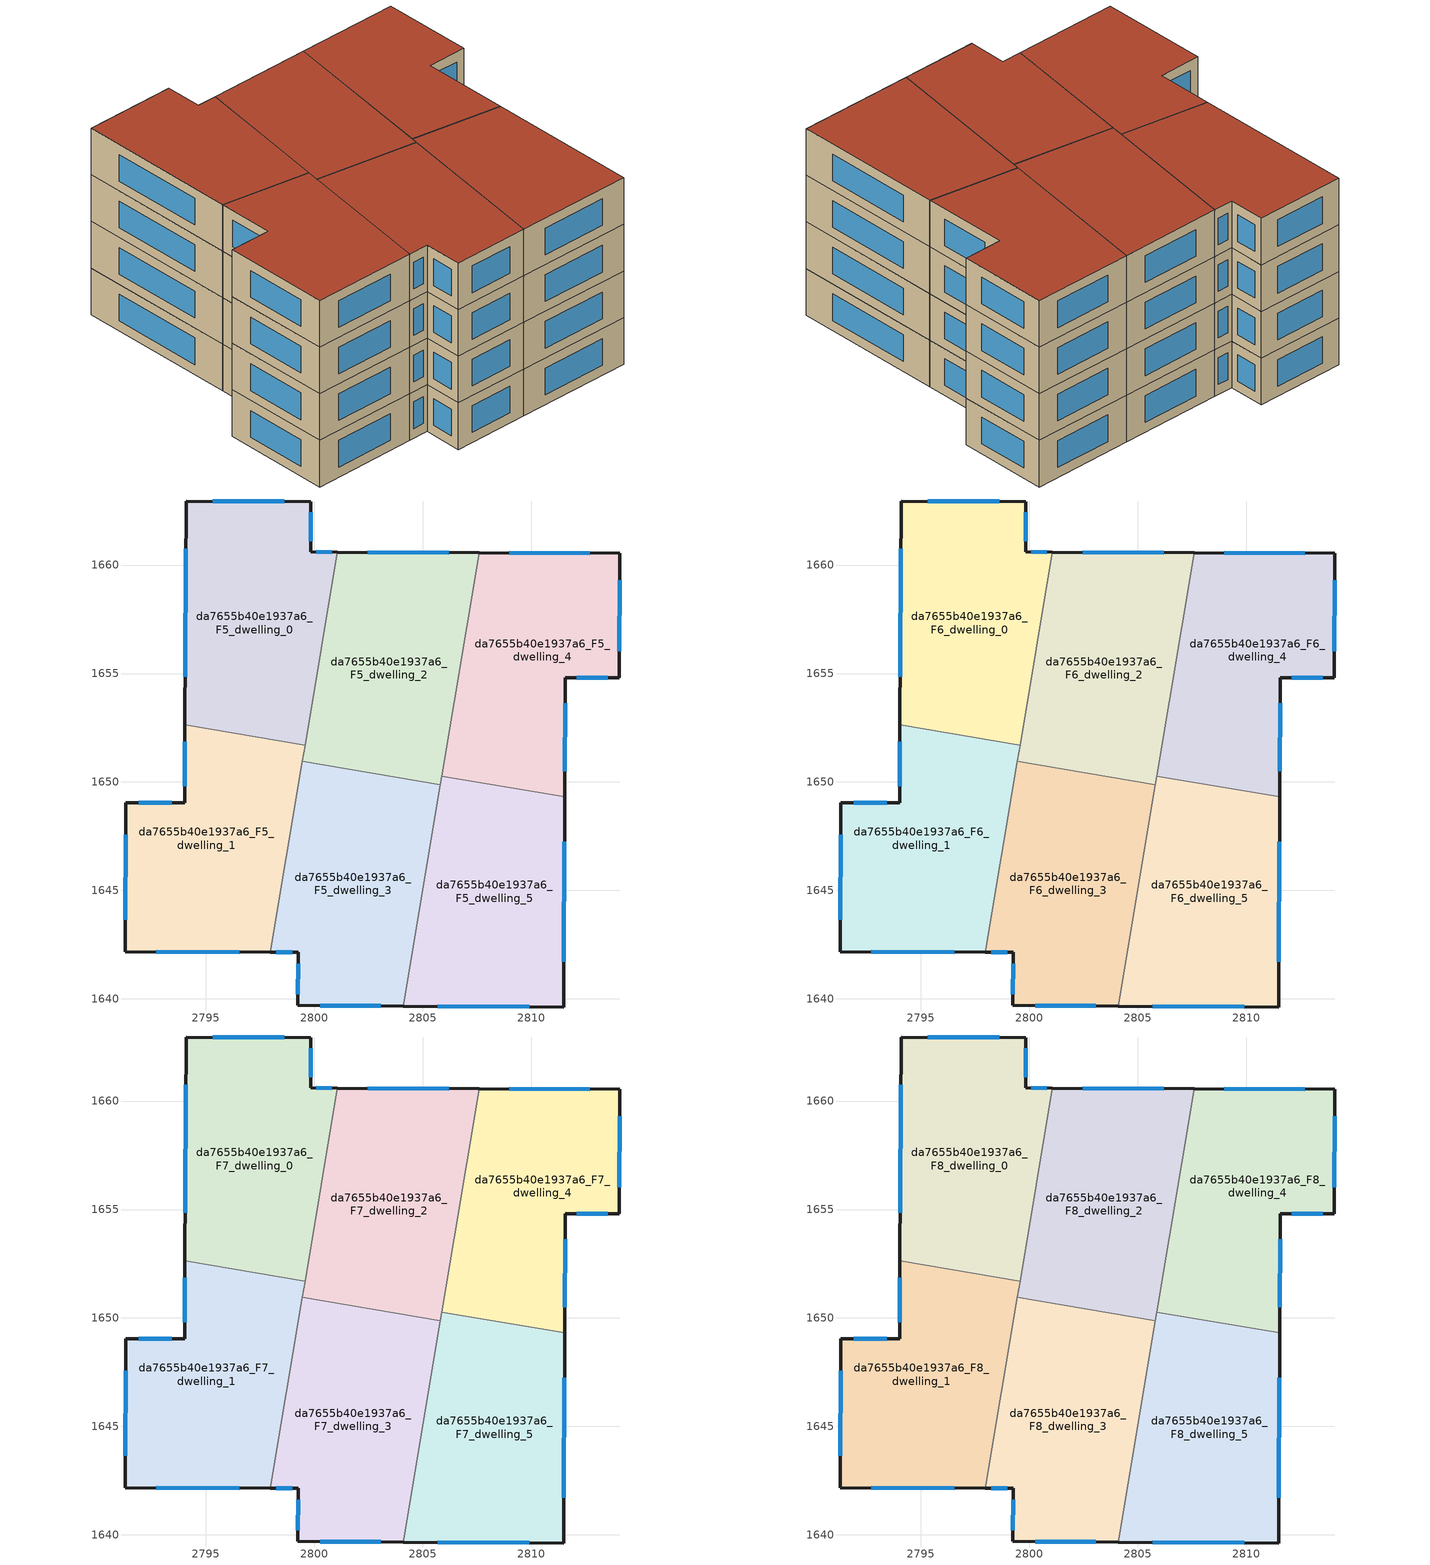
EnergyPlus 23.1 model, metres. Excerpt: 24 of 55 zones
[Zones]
da7655b40e1937a6_F5_dwelling_0
 floor to da7655b40e1937a6_F4_dwelling_0 (EU_floor_Construction): 2799.85,1662.93 2799.84,1660.61 2801.07,1660.6 2799.58,1651.7 2794.04,1652.63 2794.1,1662.96 z15
 wall outside (EU_wall_Construction): 2801.07,1660.6 2799.84,1660.61 2799.85,1662.93 2794.1,1662.96 2794.04,1652.63 z15:18
 wall to da7655b40e1937a6_F5_dwelling_1 (EU_wall_Construction): 2794.04,1652.63 2799.58,1651.7 z15:18
 wall to da7655b40e1937a6_F5_dwelling_2 (EU_wall_Construction): 2799.58,1651.7 2801.07,1660.6 z15:18
 window (EU_Window_Construction): 2799.84,1661.1 2799.84,1662.43 / 2800.81,1660.6 2800.1,1660.6 / 2794.09,1660.74 2794.06,1654.84 / 2798.62,1662.93 2795.33,1662.95 z15.64:17.36
da7655b40e1937a6_F5_dwelling_1
 floor to da7655b40e1937a6_F4_dwelling_1 (EU_floor_Construction): 2799.58,1651.7 2797.98,1642.14 2791.29,1642.18 2791.32,1649.05 2794.02,1649.04 2794.04,1652.63 z15
 wall outside (EU_wall_Construction): 2794.04,1652.63 2794.02,1649.04 2791.32,1649.05 2791.29,1642.18 2797.98,1642.14 z15:18
 wall to da7655b40e1937a6_F5_dwelling_3 (EU_wall_Construction): 2797.98,1642.14 2799.45,1650.95 z15:18
 wall to da7655b40e1937a6_F5_dwelling_2 (EU_wall_Construction): 2799.45,1650.95 2799.58,1651.7 z15:18
 window (EU_Window_Construction): 2792.72,1642.17 2796.54,1642.15 / 2791.32,1647.58 2791.3,1643.65 / 2793.44,1649.04 2791.9,1649.05 / 2794.04,1651.86 2794.03,1649.81 z15.64:17.36
da7655b40e1937a6_F5_dwelling_2
 floor to da7655b40e1937a6_F4_dwelling_2 (EU_floor_Construction): 2807.62,1660.57 2805.82,1649.88 2799.45,1650.95 2801.07,1660.6 z15
 wall outside (EU_wall_Construction): 2807.62,1660.57 2801.07,1660.6 z15:18
 wall to da7655b40e1937a6_F5_dwelling_3 (EU_wall_Construction): 2799.45,1650.95 2805.82,1649.88 z15:18
 wall to da7655b40e1937a6_F5_dwelling_4 (EU_wall_Construction): 2805.89,1650.26 2807.62,1660.57 z15:18
 wall to da7655b40e1937a6_F5_dwelling_5 (EU_wall_Construction): 2805.82,1649.88 2805.89,1650.26 z15:18
 window (EU_Window_Construction): 2806.22,1660.57 2802.47,1660.59 z15.64:17.36
da7655b40e1937a6_F5_dwelling_3
 floor to da7655b40e1937a6_F4_dwelling_3 (EU_floor_Construction): 2805.82,1649.88 2804.11,1639.67 2799.24,1639.7 2799.26,1642.14 2797.98,1642.14 2799.45,1650.95 z15
 wall outside (EU_wall_Construction): 2797.98,1642.14 2799.26,1642.14 2799.24,1639.7 2804.11,1639.67 z15:18
 wall to da7655b40e1937a6_F5_dwelling_5 (EU_wall_Construction): 2804.11,1639.67 2805.82,1649.88 z15:18
 window (EU_Window_Construction): 2800.28,1639.69 2803.07,1639.68 / 2799.26,1641.62 2799.24,1640.22 / 2798.25,1642.14 2798.98,1642.14 z15.64:17.36
da7655b40e1937a6_F5_dwelling_4
 floor to da7655b40e1937a6_F4_dwelling_4 (EU_floor_Construction): 2814.09,1660.54 2814.06,1654.8 2811.57,1654.81 2811.55,1649.32 2805.89,1650.26 2807.62,1660.57 z15
 wall outside (EU_wall_Construction): 2811.55,1649.32 2811.57,1654.81 2814.06,1654.8 2814.09,1660.54 2807.62,1660.57 z15:18
 wall to da7655b40e1937a6_F5_dwelling_5 (EU_wall_Construction): 2805.89,1650.26 2811.55,1649.32 z15:18
 window (EU_Window_Construction): 2814.07,1656.03 2814.08,1659.31 / 2812.11,1654.81 2813.53,1654.8 / 2811.55,1650.49 2811.57,1653.63 / 2812.7,1660.54 2809,1660.56 z15.64:17.36
da7655b40e1937a6_F5_dwelling_5
 floor to da7655b40e1937a6_F4_dwelling_5 (EU_floor_Construction): 2811.55,1649.32 2811.5,1639.63 2804.11,1639.67 2805.89,1650.26 z15
 wall outside (EU_wall_Construction): 2804.11,1639.67 2811.5,1639.63 2811.55,1649.32 z15:18
 window (EU_Window_Construction): 2811.51,1641.7 2811.54,1647.24 / 2805.69,1639.66 2809.92,1639.64 z15.64:17.36
da7655b40e1937a6_F6_dwelling_0
 floor to da7655b40e1937a6_F5_dwelling_0 (EU_floor_Construction): 2799.85,1662.93 2799.84,1660.61 2801.07,1660.6 2799.58,1651.7 2794.04,1652.63 2794.1,1662.96 z18
 wall outside (EU_wall_Construction): 2801.07,1660.6 2799.84,1660.61 2799.85,1662.93 2794.1,1662.96 2794.04,1652.63 z18:21
 wall to da7655b40e1937a6_F6_dwelling_1 (EU_wall_Construction): 2794.04,1652.63 2799.58,1651.7 z18:21
 wall to da7655b40e1937a6_F6_dwelling_2 (EU_wall_Construction): 2799.58,1651.7 2801.07,1660.6 z18:21
 window (EU_Window_Construction): 2799.84,1661.1 2799.84,1662.43 / 2800.81,1660.6 2800.1,1660.6 / 2794.09,1660.74 2794.06,1654.84 / 2798.62,1662.93 2795.33,1662.95 z18.64:20.36
da7655b40e1937a6_F6_dwelling_1
 floor to da7655b40e1937a6_F5_dwelling_1 (EU_floor_Construction): 2799.58,1651.7 2797.98,1642.14 2791.29,1642.18 2791.32,1649.05 2794.02,1649.04 2794.04,1652.63 z18
 wall outside (EU_wall_Construction): 2794.04,1652.63 2794.02,1649.04 2791.32,1649.05 2791.29,1642.18 2797.98,1642.14 z18:21
 wall to da7655b40e1937a6_F6_dwelling_3 (EU_wall_Construction): 2797.98,1642.14 2799.45,1650.95 z18:21
 wall to da7655b40e1937a6_F6_dwelling_2 (EU_wall_Construction): 2799.45,1650.95 2799.58,1651.7 z18:21
 window (EU_Window_Construction): 2792.72,1642.17 2796.54,1642.15 / 2791.32,1647.58 2791.3,1643.65 / 2793.44,1649.04 2791.9,1649.05 / 2794.04,1651.86 2794.03,1649.81 z18.64:20.36
da7655b40e1937a6_F6_dwelling_2
 floor to da7655b40e1937a6_F5_dwelling_2 (EU_floor_Construction): 2807.62,1660.57 2805.82,1649.88 2799.45,1650.95 2801.07,1660.6 z18
 wall outside (EU_wall_Construction): 2807.62,1660.57 2801.07,1660.6 z18:21
 wall to da7655b40e1937a6_F6_dwelling_3 (EU_wall_Construction): 2799.45,1650.95 2805.82,1649.88 z18:21
 wall to da7655b40e1937a6_F6_dwelling_4 (EU_wall_Construction): 2805.89,1650.26 2807.62,1660.57 z18:21
 wall to da7655b40e1937a6_F6_dwelling_5 (EU_wall_Construction): 2805.82,1649.88 2805.89,1650.26 z18:21
 window (EU_Window_Construction): 2806.22,1660.57 2802.47,1660.59 z18.64:20.36
da7655b40e1937a6_F6_dwelling_3
 floor to da7655b40e1937a6_F5_dwelling_3 (EU_floor_Construction): 2805.82,1649.88 2804.11,1639.67 2799.24,1639.7 2799.26,1642.14 2797.98,1642.14 2799.45,1650.95 z18
 wall outside (EU_wall_Construction): 2797.98,1642.14 2799.26,1642.14 2799.24,1639.7 2804.11,1639.67 z18:21
 wall to da7655b40e1937a6_F6_dwelling_5 (EU_wall_Construction): 2804.11,1639.67 2805.82,1649.88 z18:21
 window (EU_Window_Construction): 2800.28,1639.69 2803.07,1639.68 / 2799.26,1641.62 2799.24,1640.22 / 2798.25,1642.14 2798.98,1642.14 z18.64:20.36
da7655b40e1937a6_F6_dwelling_4
 floor to da7655b40e1937a6_F5_dwelling_4 (EU_floor_Construction): 2814.09,1660.54 2814.06,1654.8 2811.57,1654.81 2811.55,1649.32 2805.89,1650.26 2807.62,1660.57 z18
 wall outside (EU_wall_Construction): 2811.55,1649.32 2811.57,1654.81 2814.06,1654.8 2814.09,1660.54 2807.62,1660.57 z18:21
 wall to da7655b40e1937a6_F6_dwelling_5 (EU_wall_Construction): 2805.89,1650.26 2811.55,1649.32 z18:21
 window (EU_Window_Construction): 2814.07,1656.03 2814.08,1659.31 / 2812.11,1654.81 2813.53,1654.8 / 2811.55,1650.49 2811.57,1653.63 / 2812.7,1660.54 2809,1660.56 z18.64:20.36
da7655b40e1937a6_F6_dwelling_5
 floor to da7655b40e1937a6_F5_dwelling_5 (EU_floor_Construction): 2811.55,1649.32 2811.5,1639.63 2804.11,1639.67 2805.89,1650.26 z18
 wall outside (EU_wall_Construction): 2804.11,1639.67 2811.5,1639.63 2811.55,1649.32 z18:21
 window (EU_Window_Construction): 2811.51,1641.7 2811.54,1647.24 / 2805.69,1639.66 2809.92,1639.64 z18.64:20.36
da7655b40e1937a6_F7_dwelling_0
 floor to da7655b40e1937a6_F6_dwelling_0 (EU_floor_Construction): 2799.85,1662.93 2799.84,1660.61 2801.07,1660.6 2799.58,1651.7 2794.04,1652.63 2794.1,1662.96 z21
 wall outside (EU_wall_Construction): 2801.07,1660.6 2799.84,1660.61 2799.85,1662.93 2794.1,1662.96 2794.04,1652.63 z21:24
 wall to da7655b40e1937a6_F7_dwelling_1 (EU_wall_Construction): 2794.04,1652.63 2799.58,1651.7 z21:24
 wall to da7655b40e1937a6_F7_dwelling_2 (EU_wall_Construction): 2799.58,1651.7 2801.07,1660.6 z21:24
 window (EU_Window_Construction): 2799.84,1661.1 2799.84,1662.43 / 2800.81,1660.6 2800.1,1660.6 / 2794.09,1660.74 2794.06,1654.84 / 2798.62,1662.93 2795.33,1662.95 z21.64:23.36
da7655b40e1937a6_F7_dwelling_1
 floor to da7655b40e1937a6_F6_dwelling_1 (EU_floor_Construction): 2799.58,1651.7 2797.98,1642.14 2791.29,1642.18 2791.32,1649.05 2794.02,1649.04 2794.04,1652.63 z21
 wall outside (EU_wall_Construction): 2794.04,1652.63 2794.02,1649.04 2791.32,1649.05 2791.29,1642.18 2797.98,1642.14 z21:24
 wall to da7655b40e1937a6_F7_dwelling_3 (EU_wall_Construction): 2797.98,1642.14 2799.45,1650.95 z21:24
 wall to da7655b40e1937a6_F7_dwelling_2 (EU_wall_Construction): 2799.45,1650.95 2799.58,1651.7 z21:24
 window (EU_Window_Construction): 2792.72,1642.17 2796.54,1642.15 / 2791.32,1647.58 2791.3,1643.65 / 2793.44,1649.04 2791.9,1649.05 / 2794.04,1651.86 2794.03,1649.81 z21.64:23.36
da7655b40e1937a6_F7_dwelling_2
 floor to da7655b40e1937a6_F6_dwelling_2 (EU_floor_Construction): 2807.62,1660.57 2805.82,1649.88 2799.45,1650.95 2801.07,1660.6 z21
 wall outside (EU_wall_Construction): 2807.62,1660.57 2801.07,1660.6 z21:24
 wall to da7655b40e1937a6_F7_dwelling_3 (EU_wall_Construction): 2799.45,1650.95 2805.82,1649.88 z21:24
 wall to da7655b40e1937a6_F7_dwelling_4 (EU_wall_Construction): 2805.89,1650.26 2807.62,1660.57 z21:24
 wall to da7655b40e1937a6_F7_dwelling_5 (EU_wall_Construction): 2805.82,1649.88 2805.89,1650.26 z21:24
 window (EU_Window_Construction): 2806.22,1660.57 2802.47,1660.59 z21.64:23.36
da7655b40e1937a6_F7_dwelling_3
 floor to da7655b40e1937a6_F6_dwelling_3 (EU_floor_Construction): 2805.82,1649.88 2804.11,1639.67 2799.24,1639.7 2799.26,1642.14 2797.98,1642.14 2799.45,1650.95 z21
 wall outside (EU_wall_Construction): 2797.98,1642.14 2799.26,1642.14 2799.24,1639.7 2804.11,1639.67 z21:24
 wall to da7655b40e1937a6_F7_dwelling_5 (EU_wall_Construction): 2804.11,1639.67 2805.82,1649.88 z21:24
 window (EU_Window_Construction): 2800.28,1639.69 2803.07,1639.68 / 2799.26,1641.62 2799.24,1640.22 / 2798.25,1642.14 2798.98,1642.14 z21.64:23.36
da7655b40e1937a6_F7_dwelling_4
 floor to da7655b40e1937a6_F6_dwelling_4 (EU_floor_Construction): 2814.09,1660.54 2814.06,1654.8 2811.57,1654.81 2811.55,1649.32 2805.89,1650.26 2807.62,1660.57 z21
 wall outside (EU_wall_Construction): 2811.55,1649.32 2811.57,1654.81 2814.06,1654.8 2814.09,1660.54 2807.62,1660.57 z21:24
 wall to da7655b40e1937a6_F7_dwelling_5 (EU_wall_Construction): 2805.89,1650.26 2811.55,1649.32 z21:24
 window (EU_Window_Construction): 2814.07,1656.03 2814.08,1659.31 / 2812.11,1654.81 2813.53,1654.8 / 2811.55,1650.49 2811.57,1653.63 / 2812.7,1660.54 2809,1660.56 z21.64:23.36
da7655b40e1937a6_F7_dwelling_5
 floor to da7655b40e1937a6_F6_dwelling_5 (EU_floor_Construction): 2811.55,1649.32 2811.5,1639.63 2804.11,1639.67 2805.89,1650.26 z21
 wall outside (EU_wall_Construction): 2804.11,1639.67 2811.5,1639.63 2811.55,1649.32 z21:24
 window (EU_Window_Construction): 2811.51,1641.7 2811.54,1647.24 / 2805.69,1639.66 2809.92,1639.64 z21.64:23.36
da7655b40e1937a6_F8_dwelling_0
 floor to da7655b40e1937a6_F7_dwelling_0 (EU_floor_Construction): 2799.85,1662.93 2799.84,1660.61 2801.07,1660.6 2799.58,1651.7 2794.04,1652.63 2794.1,1662.96 z24
 wall outside (EU_wall_Construction): 2801.07,1660.6 2799.84,1660.61 2799.85,1662.93 2794.1,1662.96 2794.04,1652.63 z24:27
 wall to da7655b40e1937a6_F8_dwelling_1 (EU_wall_Construction): 2794.04,1652.63 2799.58,1651.7 z24:27
 wall to da7655b40e1937a6_F8_dwelling_2 (EU_wall_Construction): 2799.58,1651.7 2801.07,1660.6 z24:27
 window (EU_Window_Construction): 2799.84,1661.1 2799.84,1662.43 / 2800.81,1660.6 2800.1,1660.6 / 2794.09,1660.74 2794.06,1654.84 / 2798.62,1662.93 2795.33,1662.95 z24.64:26.36
 roof outside (EU_roof_Construction): 2799.58,1651.7 2801.07,1660.6 2799.84,1660.61 2799.85,1662.93 2794.1,1662.96 2794.04,1652.63 z27
da7655b40e1937a6_F8_dwelling_1
 floor to da7655b40e1937a6_F7_dwelling_1 (EU_floor_Construction): 2799.58,1651.7 2797.98,1642.14 2791.29,1642.18 2791.32,1649.05 2794.02,1649.04 2794.04,1652.63 z24
 wall outside (EU_wall_Construction): 2794.04,1652.63 2794.02,1649.04 2791.32,1649.05 2791.29,1642.18 2797.98,1642.14 z24:27
 wall to da7655b40e1937a6_F8_dwelling_3 (EU_wall_Construction): 2797.98,1642.14 2799.45,1650.95 z24:27
 wall to da7655b40e1937a6_F8_dwelling_2 (EU_wall_Construction): 2799.45,1650.95 2799.58,1651.7 z24:27
 window (EU_Window_Construction): 2792.72,1642.17 2796.54,1642.15 / 2791.32,1647.58 2791.3,1643.65 / 2793.44,1649.04 2791.9,1649.05 / 2794.04,1651.86 2794.03,1649.81 z24.64:26.36
 roof outside (EU_roof_Construction): 2797.98,1642.14 2799.58,1651.7 2794.04,1652.63 2794.02,1649.04 2791.32,1649.05 2791.29,1642.18 z27
da7655b40e1937a6_F8_dwelling_2
 floor to da7655b40e1937a6_F7_dwelling_2 (EU_floor_Construction): 2807.62,1660.57 2805.82,1649.88 2799.45,1650.95 2801.07,1660.6 z24
 wall outside (EU_wall_Construction): 2807.62,1660.57 2801.07,1660.6 z24:27
 wall to da7655b40e1937a6_F8_dwelling_3 (EU_wall_Construction): 2799.45,1650.95 2805.82,1649.88 z24:27
 wall to da7655b40e1937a6_F8_dwelling_4 (EU_wall_Construction): 2805.89,1650.26 2807.62,1660.57 z24:27
 wall to da7655b40e1937a6_F8_dwelling_5 (EU_wall_Construction): 2805.82,1649.88 2805.89,1650.26 z24:27
 window (EU_Window_Construction): 2806.22,1660.57 2802.47,1660.59 z24.64:26.36
 roof outside (EU_roof_Construction): 2805.82,1649.88 2807.62,1660.57 2801.07,1660.6 2799.45,1650.95 z27
da7655b40e1937a6_F8_dwelling_3
 floor to da7655b40e1937a6_F7_dwelling_3 (EU_floor_Construction): 2805.82,1649.88 2804.11,1639.67 2799.24,1639.7 2799.26,1642.14 2797.98,1642.14 2799.45,1650.95 z24
 wall outside (EU_wall_Construction): 2797.98,1642.14 2799.26,1642.14 2799.24,1639.7 2804.11,1639.67 z24:27
 wall to da7655b40e1937a6_F8_dwelling_5 (EU_wall_Construction): 2804.11,1639.67 2805.82,1649.88 z24:27
 window (EU_Window_Construction): 2800.28,1639.69 2803.07,1639.68 / 2799.26,1641.62 2799.24,1640.22 / 2798.25,1642.14 2798.98,1642.14 z24.64:26.36
 roof outside (EU_roof_Construction): 2804.11,1639.67 2805.82,1649.88 2799.45,1650.95 2797.98,1642.14 2799.26,1642.14 2799.24,1639.7 z27
da7655b40e1937a6_F8_dwelling_4
 floor to da7655b40e1937a6_F7_dwelling_4 (EU_floor_Construction): 2814.09,1660.54 2814.06,1654.8 2811.57,1654.81 2811.55,1649.32 2805.89,1650.26 2807.62,1660.57 z24
 wall outside (EU_wall_Construction): 2811.55,1649.32 2811.57,1654.81 2814.06,1654.8 2814.09,1660.54 2807.62,1660.57 z24:27
 wall to da7655b40e1937a6_F8_dwelling_5 (EU_wall_Construction): 2805.89,1650.26 2811.55,1649.32 z24:27
 window (EU_Window_Construction): 2814.07,1656.03 2814.08,1659.31 / 2812.11,1654.81 2813.53,1654.8 / 2811.55,1650.49 2811.57,1653.63 / 2812.7,1660.54 2809,1660.56 z24.64:26.36
 roof outside (EU_roof_Construction): 2811.55,1649.32 2811.57,1654.81 2814.06,1654.8 2814.09,1660.54 2807.62,1660.57 2805.89,1650.26 z27
da7655b40e1937a6_F8_dwelling_5
 floor to da7655b40e1937a6_F7_dwelling_5 (EU_floor_Construction): 2811.55,1649.32 2811.5,1639.63 2804.11,1639.67 2805.89,1650.26 z24
 wall outside (EU_wall_Construction): 2804.11,1639.67 2811.5,1639.63 2811.55,1649.32 z24:27
 window (EU_Window_Construction): 2811.51,1641.7 2811.54,1647.24 / 2805.69,1639.66 2809.92,1639.64 z24.64:26.36
 roof outside (EU_roof_Construction): 2811.5,1639.63 2811.55,1649.32 2805.89,1650.26 2804.11,1639.67 z27
[Building]
EU S2 Campaign: North Axis=0; Terrain=City; Solar Distribution=FullExterior
[Site:Location]
Yerevan-Zvartnots.Intl.AP: Latitude=40.15; Longitude=44.383; Time Zone=4; Elevation=854
[SizingPeriod:WeatherFileDays]
AnnualSizingPeriod: Begin Month=1; Begin Day of Month=1; End Month=12; End Day of Month=31; Day of Week for Start Day=Monday; Use Weather File Daylight Saving Period=No; Use Weather File Rain and Snow Indicators=No
[MATERIAL]
EU_InternalMass_Material: Roughness=MediumRough; Thickness=0.1; Conductivity=1; Density=1800; Specific Heat=900; Thermal Absorptance=0.9; Solar Absorptance=0.7; Visible Absorptance=0.7
[MATERIAL:NOMASS] Roughness=MediumRough; Thermal Absorptance=0.9; Solar Absorptance=0.7; Visible Absorptance=0.7
Name | Thermal Resistance
EU_wall_NoMass | 1.05043
EU_roof_NoMass | 1.45357
EU_floor_NoMass | 0.478065
[WINDOWMATERIAL:SIMPLEGLAZINGSYSTEM]
EU_Window_SimpleGlazing: UFactor=2.5566; Solar Heat Gain Coefficient=0.75; Visible Transmittance=0.75
[CONSTRUCTION]
EU_wall_Construction: EU_wall_NoMass
EU_roof_Construction: EU_roof_NoMass
EU_floor_Construction: EU_floor_NoMass
EU_Window_Construction: EU_Window_SimpleGlazing
EU_InternalMass_Construction: EU_InternalMass_Material
[ZONE] Type=1; Multiplier=1; Ceiling Height=autocalculate; Floor Area=autocalculate; Part of Total Floor Area=Yes
Name | Volume
da7655b40e1937a6_F5_dwelling_0; da7655b40e1937a6_F6_dwelling_0; da7655b40e1937a6_F7_dwelling_0; da7655b40e1937a6_F8_dwelling_0; da7655b40e1937a6_F5_dwelling_1; da7655b40e1937a6_F6_dwelling_1; da7655b40e1937a6_F7_dwelling_1; da7655b40e1937a6_F8_dwelling_1 | 199.853
da7655b40e1937a6_F5_dwelling_2; da7655b40e1937a6_F6_dwelling_2; da7655b40e1937a6_F7_dwelling_2; da7655b40e1937a6_F8_dwelling_2 | 199.856
da7655b40e1937a6_F5_dwelling_3; da7655b40e1937a6_F6_dwelling_3; da7655b40e1937a6_F7_dwelling_3; da7655b40e1937a6_F8_dwelling_3 | 199.838
da7655b40e1937a6_F5_dwelling_4; da7655b40e1937a6_F6_dwelling_4; da7655b40e1937a6_F7_dwelling_4; da7655b40e1937a6_F8_dwelling_4 | 199.867
da7655b40e1937a6_F5_dwelling_5; da7655b40e1937a6_F6_dwelling_5; da7655b40e1937a6_F7_dwelling_5; da7655b40e1937a6_F8_dwelling_5 | 199.872
[INTERNALMASS] Construction=EU_InternalMass_Construction
Name | Zone or ZoneList | Surface Area
da7655b40e1937a6_F5_dwelling_0_EU_InternalMass | da7655b40e1937a6_F5_dwelling_0 | 66.6182
da7655b40e1937a6_F5_dwelling_1_EU_InternalMass | da7655b40e1937a6_F5_dwelling_1 | 66.6184
da7655b40e1937a6_F5_dwelling_2_EU_InternalMass | da7655b40e1937a6_F5_dwelling_2 | 66.6168
da7655b40e1937a6_F5_dwelling_3_EU_InternalMass | da7655b40e1937a6_F5_dwelling_3 | 66.6126
da7655b40e1937a6_F5_dwelling_4_EU_InternalMass | da7655b40e1937a6_F5_dwelling_4 | 66.6213
da7655b40e1937a6_F5_dwelling_5_EU_InternalMass | da7655b40e1937a6_F5_dwelling_5 | 66.6221
da7655b40e1937a6_F6_dwelling_0_EU_InternalMass | da7655b40e1937a6_F6_dwelling_0 | 66.6182
da7655b40e1937a6_F6_dwelling_1_EU_InternalMass | da7655b40e1937a6_F6_dwelling_1 | 66.6184
da7655b40e1937a6_F6_dwelling_2_EU_InternalMass | da7655b40e1937a6_F6_dwelling_2 | 66.6168
da7655b40e1937a6_F6_dwelling_3_EU_InternalMass | da7655b40e1937a6_F6_dwelling_3 | 66.6126
da7655b40e1937a6_F6_dwelling_4_EU_InternalMass | da7655b40e1937a6_F6_dwelling_4 | 66.6213
da7655b40e1937a6_F6_dwelling_5_EU_InternalMass | da7655b40e1937a6_F6_dwelling_5 | 66.6221
da7655b40e1937a6_F7_dwelling_0_EU_InternalMass | da7655b40e1937a6_F7_dwelling_0 | 66.6182
da7655b40e1937a6_F7_dwelling_1_EU_InternalMass | da7655b40e1937a6_F7_dwelling_1 | 66.6184
da7655b40e1937a6_F7_dwelling_2_EU_InternalMass | da7655b40e1937a6_F7_dwelling_2 | 66.6168
da7655b40e1937a6_F7_dwelling_3_EU_InternalMass | da7655b40e1937a6_F7_dwelling_3 | 66.6126
da7655b40e1937a6_F7_dwelling_4_EU_InternalMass | da7655b40e1937a6_F7_dwelling_4 | 66.6213
da7655b40e1937a6_F7_dwelling_5_EU_InternalMass | da7655b40e1937a6_F7_dwelling_5 | 66.6221
da7655b40e1937a6_F8_dwelling_0_EU_InternalMass | da7655b40e1937a6_F8_dwelling_0 | 66.6182
da7655b40e1937a6_F8_dwelling_1_EU_InternalMass | da7655b40e1937a6_F8_dwelling_1 | 66.6184
da7655b40e1937a6_F8_dwelling_2_EU_InternalMass | da7655b40e1937a6_F8_dwelling_2 | 66.6168
da7655b40e1937a6_F8_dwelling_3_EU_InternalMass | da7655b40e1937a6_F8_dwelling_3 | 66.6126
da7655b40e1937a6_F8_dwelling_4_EU_InternalMass | da7655b40e1937a6_F8_dwelling_4 | 66.6213
da7655b40e1937a6_F8_dwelling_5_EU_InternalMass | da7655b40e1937a6_F8_dwelling_5 | 66.6221
[OTHEREQUIPMENT] Fuel Type=Electricity; Design Level Calculation Method=Watts/Area; Power per Zone Floor Area=1; Fraction Latent=0; Fraction Radiant=0; Fraction Lost=0; Carbon Dioxide Generation Rate=0; EndUse Subcategory=EU_Step8_InternalGains
Name | Zone or ZoneList or Space or SpaceList | Schedule
EU_Step8_InternalGain_da7655b40e1937a6_F5_dwelling_0_f000 | da7655b40e1937a6_F5_dwelling_0 | EU_Step8_GainSchedule_da7655b40e1937a6_F5_dwelling_0_f000
EU_Step8_InternalGain_da7655b40e1937a6_F5_dwelling_1_f000 | da7655b40e1937a6_F5_dwelling_1 | EU_Step8_GainSchedule_da7655b40e1937a6_F5_dwelling_1_f000
EU_Step8_InternalGain_da7655b40e1937a6_F5_dwelling_2_f000 | da7655b40e1937a6_F5_dwelling_2 | EU_Step8_GainSchedule_da7655b40e1937a6_F5_dwelling_2_f000
EU_Step8_InternalGain_da7655b40e1937a6_F5_dwelling_3_f000 | da7655b40e1937a6_F5_dwelling_3 | EU_Step8_GainSchedule_da7655b40e1937a6_F5_dwelling_3_f000
EU_Step8_InternalGain_da7655b40e1937a6_F5_dwelling_4_f000 | da7655b40e1937a6_F5_dwelling_4 | EU_Step8_GainSchedule_da7655b40e1937a6_F5_dwelling_4_f000
EU_Step8_InternalGain_da7655b40e1937a6_F5_dwelling_5_f000 | da7655b40e1937a6_F5_dwelling_5 | EU_Step8_GainSchedule_da7655b40e1937a6_F5_dwelling_5_f000
EU_Step8_InternalGain_da7655b40e1937a6_F6_dwelling_0_f000 | da7655b40e1937a6_F6_dwelling_0 | EU_Step8_GainSchedule_da7655b40e1937a6_F6_dwelling_0_f000
EU_Step8_InternalGain_da7655b40e1937a6_F6_dwelling_1_f000 | da7655b40e1937a6_F6_dwelling_1 | EU_Step8_GainSchedule_da7655b40e1937a6_F6_dwelling_1_f000
EU_Step8_InternalGain_da7655b40e1937a6_F6_dwelling_2_f000 | da7655b40e1937a6_F6_dwelling_2 | EU_Step8_GainSchedule_da7655b40e1937a6_F6_dwelling_2_f000
EU_Step8_InternalGain_da7655b40e1937a6_F6_dwelling_3_f000 | da7655b40e1937a6_F6_dwelling_3 | EU_Step8_GainSchedule_da7655b40e1937a6_F6_dwelling_3_f000
EU_Step8_InternalGain_da7655b40e1937a6_F6_dwelling_4_f000 | da7655b40e1937a6_F6_dwelling_4 | EU_Step8_GainSchedule_da7655b40e1937a6_F6_dwelling_4_f000
EU_Step8_InternalGain_da7655b40e1937a6_F6_dwelling_5_f000 | da7655b40e1937a6_F6_dwelling_5 | EU_Step8_GainSchedule_da7655b40e1937a6_F6_dwelling_5_f000
EU_Step8_InternalGain_da7655b40e1937a6_F7_dwelling_0_f000 | da7655b40e1937a6_F7_dwelling_0 | EU_Step8_GainSchedule_da7655b40e1937a6_F7_dwelling_0_f000
EU_Step8_InternalGain_da7655b40e1937a6_F7_dwelling_1_f000 | da7655b40e1937a6_F7_dwelling_1 | EU_Step8_GainSchedule_da7655b40e1937a6_F7_dwelling_1_f000
EU_Step8_InternalGain_da7655b40e1937a6_F7_dwelling_2_f000 | da7655b40e1937a6_F7_dwelling_2 | EU_Step8_GainSchedule_da7655b40e1937a6_F7_dwelling_2_f000
EU_Step8_InternalGain_da7655b40e1937a6_F7_dwelling_3_f000 | da7655b40e1937a6_F7_dwelling_3 | EU_Step8_GainSchedule_da7655b40e1937a6_F7_dwelling_3_f000
EU_Step8_InternalGain_da7655b40e1937a6_F7_dwelling_4_f000 | da7655b40e1937a6_F7_dwelling_4 | EU_Step8_GainSchedule_da7655b40e1937a6_F7_dwelling_4_f000
EU_Step8_InternalGain_da7655b40e1937a6_F7_dwelling_5_f000 | da7655b40e1937a6_F7_dwelling_5 | EU_Step8_GainSchedule_da7655b40e1937a6_F7_dwelling_5_f000
EU_Step8_InternalGain_da7655b40e1937a6_F8_dwelling_0_f000 | da7655b40e1937a6_F8_dwelling_0 | EU_Step8_GainSchedule_da7655b40e1937a6_F8_dwelling_0_f000
EU_Step8_InternalGain_da7655b40e1937a6_F8_dwelling_1_f000 | da7655b40e1937a6_F8_dwelling_1 | EU_Step8_GainSchedule_da7655b40e1937a6_F8_dwelling_1_f000
EU_Step8_InternalGain_da7655b40e1937a6_F8_dwelling_2_f000 | da7655b40e1937a6_F8_dwelling_2 | EU_Step8_GainSchedule_da7655b40e1937a6_F8_dwelling_2_f000
EU_Step8_InternalGain_da7655b40e1937a6_F8_dwelling_3_f000 | da7655b40e1937a6_F8_dwelling_3 | EU_Step8_GainSchedule_da7655b40e1937a6_F8_dwelling_3_f000
EU_Step8_InternalGain_da7655b40e1937a6_F8_dwelling_4_f000 | da7655b40e1937a6_F8_dwelling_4 | EU_Step8_GainSchedule_da7655b40e1937a6_F8_dwelling_4_f000
EU_Step8_InternalGain_da7655b40e1937a6_F8_dwelling_5_f000 | da7655b40e1937a6_F8_dwelling_5 | EU_Step8_GainSchedule_da7655b40e1937a6_F8_dwelling_5_f000
[ZONEVENTILATION:DESIGNFLOWRATE] Schedule=EU_AlwaysOn; Design Flow Rate Calculation Method=AirChanges/Hour; Air Changes per Hour=0.557805; Ventilation Type=Natural; Fan Pressure Rise=0; Fan Total Efficiency=1; Constant Term Coefficient=1; Temperature Term Coefficient=0; Velocity Term Coefficient=0; Velocity Squared Term Coefficient=0; Minimum Indoor Temperature=-100; Maximum Indoor Temperature=100; Delta Temperature=-100; Minimum Outdoor Temperature=-100; Maximum Outdoor Temperature=100; Maximum Wind Speed=40
Name | Zone or ZoneList or Space or SpaceList
EU_ConstantAir_da7655b40e1937a6_F5_dwelling_0 | da7655b40e1937a6_F5_dwelling_0
EU_ConstantAir_da7655b40e1937a6_F5_dwelling_1 | da7655b40e1937a6_F5_dwelling_1
EU_ConstantAir_da7655b40e1937a6_F5_dwelling_2 | da7655b40e1937a6_F5_dwelling_2
EU_ConstantAir_da7655b40e1937a6_F5_dwelling_3 | da7655b40e1937a6_F5_dwelling_3
EU_ConstantAir_da7655b40e1937a6_F5_dwelling_4 | da7655b40e1937a6_F5_dwelling_4
EU_ConstantAir_da7655b40e1937a6_F5_dwelling_5 | da7655b40e1937a6_F5_dwelling_5
EU_ConstantAir_da7655b40e1937a6_F6_dwelling_0 | da7655b40e1937a6_F6_dwelling_0
EU_ConstantAir_da7655b40e1937a6_F6_dwelling_1 | da7655b40e1937a6_F6_dwelling_1
EU_ConstantAir_da7655b40e1937a6_F6_dwelling_2 | da7655b40e1937a6_F6_dwelling_2
EU_ConstantAir_da7655b40e1937a6_F6_dwelling_3 | da7655b40e1937a6_F6_dwelling_3
EU_ConstantAir_da7655b40e1937a6_F6_dwelling_4 | da7655b40e1937a6_F6_dwelling_4
EU_ConstantAir_da7655b40e1937a6_F6_dwelling_5 | da7655b40e1937a6_F6_dwelling_5
EU_ConstantAir_da7655b40e1937a6_F7_dwelling_0 | da7655b40e1937a6_F7_dwelling_0
EU_ConstantAir_da7655b40e1937a6_F7_dwelling_1 | da7655b40e1937a6_F7_dwelling_1
EU_ConstantAir_da7655b40e1937a6_F7_dwelling_2 | da7655b40e1937a6_F7_dwelling_2
EU_ConstantAir_da7655b40e1937a6_F7_dwelling_3 | da7655b40e1937a6_F7_dwelling_3
EU_ConstantAir_da7655b40e1937a6_F7_dwelling_4 | da7655b40e1937a6_F7_dwelling_4
EU_ConstantAir_da7655b40e1937a6_F7_dwelling_5 | da7655b40e1937a6_F7_dwelling_5
EU_ConstantAir_da7655b40e1937a6_F8_dwelling_0 | da7655b40e1937a6_F8_dwelling_0
EU_ConstantAir_da7655b40e1937a6_F8_dwelling_1 | da7655b40e1937a6_F8_dwelling_1
EU_ConstantAir_da7655b40e1937a6_F8_dwelling_2 | da7655b40e1937a6_F8_dwelling_2
EU_ConstantAir_da7655b40e1937a6_F8_dwelling_3 | da7655b40e1937a6_F8_dwelling_3
EU_ConstantAir_da7655b40e1937a6_F8_dwelling_4 | da7655b40e1937a6_F8_dwelling_4
EU_ConstantAir_da7655b40e1937a6_F8_dwelling_5 | da7655b40e1937a6_F8_dwelling_5
[HVACTEMPLATE:THERMOSTAT] Constant Heating Setpoint=20; Constant Cooling Setpoint=50
EU_HeatOnly_da7655b40e1937a6_F0_dwelling_0; EU_HeatOnly_da7655b40e1937a6_F0_dwelling_1; EU_HeatOnly_da7655b40e1937a6_F0_dwelling_2; EU_HeatOnly_da7655b40e1937a6_F0_dwelling_3; EU_HeatOnly_da7655b40e1937a6_F0_dwelling_4; EU_HeatOnly_da7655b40e1937a6_F0_dwelling_5; EU_HeatOnly_da7655b40e1937a6_F0_dwelling_6; EU_HeatOnly_da7655b40e1937a6_F1_dwelling_0; EU_HeatOnly_da7655b40e1937a6_F1_dwelling_1; EU_HeatOnly_da7655b40e1937a6_F1_dwelling_2; EU_HeatOnly_da7655b40e1937a6_F1_dwelling_3; EU_HeatOnly_da7655b40e1937a6_F1_dwelling_4; EU_HeatOnly_da7655b40e1937a6_F1_dwelling_5; EU_HeatOnly_da7655b40e1937a6_F2_dwelling_0; EU_HeatOnly_da7655b40e1937a6_F2_dwelling_1; EU_HeatOnly_da7655b40e1937a6_F2_dwelling_2; EU_HeatOnly_da7655b40e1937a6_F2_dwelling_3; EU_HeatOnly_da7655b40e1937a6_F2_dwelling_4; EU_HeatOnly_da7655b40e1937a6_F2_dwelling_5; EU_HeatOnly_da7655b40e1937a6_F3_dwelling_0; EU_HeatOnly_da7655b40e1937a6_F3_dwelling_1; EU_HeatOnly_da7655b40e1937a6_F3_dwelling_2; EU_HeatOnly_da7655b40e1937a6_F3_dwelling_3; EU_HeatOnly_da7655b40e1937a6_F3_dwelling_4; EU_HeatOnly_da7655b40e1937a6_F3_dwelling_5; EU_HeatOnly_da7655b40e1937a6_F4_dwelling_0; EU_HeatOnly_da7655b40e1937a6_F4_dwelling_1; EU_HeatOnly_da7655b40e1937a6_F4_dwelling_2; EU_HeatOnly_da7655b40e1937a6_F4_dwelling_3; EU_HeatOnly_da7655b40e1937a6_F4_dwelling_4; EU_HeatOnly_da7655b40e1937a6_F4_dwelling_5; EU_HeatOnly_da7655b40e1937a6_F5_dwelling_0; EU_HeatOnly_da7655b40e1937a6_F5_dwelling_1; EU_HeatOnly_da7655b40e1937a6_F5_dwelling_2; EU_HeatOnly_da7655b40e1937a6_F5_dwelling_3; EU_HeatOnly_da7655b40e1937a6_F5_dwelling_4; EU_HeatOnly_da7655b40e1937a6_F5_dwelling_5; EU_HeatOnly_da7655b40e1937a6_F6_dwelling_0; EU_HeatOnly_da7655b40e1937a6_F6_dwelling_1; EU_HeatOnly_da7655b40e1937a6_F6_dwelling_2; EU_HeatOnly_da7655b40e1937a6_F6_dwelling_3; EU_HeatOnly_da7655b40e1937a6_F6_dwelling_4; EU_HeatOnly_da7655b40e1937a6_F6_dwelling_5; EU_HeatOnly_da7655b40e1937a6_F7_dwelling_0; EU_HeatOnly_da7655b40e1937a6_F7_dwelling_1; EU_HeatOnly_da7655b40e1937a6_F7_dwelling_2; EU_HeatOnly_da7655b40e1937a6_F7_dwelling_3; EU_HeatOnly_da7655b40e1937a6_F7_dwelling_4; EU_HeatOnly_da7655b40e1937a6_F7_dwelling_5; EU_HeatOnly_da7655b40e1937a6_F8_dwelling_0; EU_HeatOnly_da7655b40e1937a6_F8_dwelling_1; EU_HeatOnly_da7655b40e1937a6_F8_dwelling_2; EU_HeatOnly_da7655b40e1937a6_F8_dwelling_3; EU_HeatOnly_da7655b40e1937a6_F8_dwelling_4; EU_HeatOnly_da7655b40e1937a6_F8_dwelling_5
[HVACTEMPLATE:ZONE:IDEALLOADSAIRSYSTEM] System Availability Schedule=EU_AlwaysOn; Maximum Heating Supply Air Temperature=50; Minimum Cooling Supply Air Temperature=13; Maximum Heating Supply Air Humidity Ratio=0.0156; Minimum Cooling Supply Air Humidity Ratio=0.0077; Heating Limit=NoLimit; Cooling Limit=NoLimit; Heating Availability Schedule=EU_AlwaysOn; Cooling Availability Schedule=EU_CoolingOff; Dehumidification Control Type=ConstantSensibleHeatRatio; Cooling Sensible Heat Ratio=0.7; Dehumidification Setpoint=60; Humidification Control Type=None; Humidification Setpoint=30; Outdoor Air Method=None; Outdoor Air Flow Rate per Person=0.00944; Outdoor Air Flow Rate per Zone Floor Area=0; Outdoor Air Flow Rate per Zone=0; Demand Controlled Ventilation Type=None; Outdoor Air Economizer Type=NoEconomizer; Heat Recovery Type=None; Sensible Heat Recovery Effectiveness=0.7; Latent Heat Recovery Effectiveness=0.65
Name | Template Thermostat
da7655b40e1937a6_F5_dwelling_0 | EU_HeatOnly_da7655b40e1937a6_F5_dwelling_0
da7655b40e1937a6_F5_dwelling_1 | EU_HeatOnly_da7655b40e1937a6_F5_dwelling_1
da7655b40e1937a6_F5_dwelling_2 | EU_HeatOnly_da7655b40e1937a6_F5_dwelling_2
da7655b40e1937a6_F5_dwelling_3 | EU_HeatOnly_da7655b40e1937a6_F5_dwelling_3
da7655b40e1937a6_F5_dwelling_4 | EU_HeatOnly_da7655b40e1937a6_F5_dwelling_4
da7655b40e1937a6_F5_dwelling_5 | EU_HeatOnly_da7655b40e1937a6_F5_dwelling_5
da7655b40e1937a6_F6_dwelling_0 | EU_HeatOnly_da7655b40e1937a6_F6_dwelling_0
da7655b40e1937a6_F6_dwelling_1 | EU_HeatOnly_da7655b40e1937a6_F6_dwelling_1
da7655b40e1937a6_F6_dwelling_2 | EU_HeatOnly_da7655b40e1937a6_F6_dwelling_2
da7655b40e1937a6_F6_dwelling_3 | EU_HeatOnly_da7655b40e1937a6_F6_dwelling_3
da7655b40e1937a6_F6_dwelling_4 | EU_HeatOnly_da7655b40e1937a6_F6_dwelling_4
da7655b40e1937a6_F6_dwelling_5 | EU_HeatOnly_da7655b40e1937a6_F6_dwelling_5
da7655b40e1937a6_F7_dwelling_0 | EU_HeatOnly_da7655b40e1937a6_F7_dwelling_0
da7655b40e1937a6_F7_dwelling_1 | EU_HeatOnly_da7655b40e1937a6_F7_dwelling_1
da7655b40e1937a6_F7_dwelling_2 | EU_HeatOnly_da7655b40e1937a6_F7_dwelling_2
da7655b40e1937a6_F7_dwelling_3 | EU_HeatOnly_da7655b40e1937a6_F7_dwelling_3
da7655b40e1937a6_F7_dwelling_4 | EU_HeatOnly_da7655b40e1937a6_F7_dwelling_4
da7655b40e1937a6_F7_dwelling_5 | EU_HeatOnly_da7655b40e1937a6_F7_dwelling_5
da7655b40e1937a6_F8_dwelling_0 | EU_HeatOnly_da7655b40e1937a6_F8_dwelling_0
da7655b40e1937a6_F8_dwelling_1 | EU_HeatOnly_da7655b40e1937a6_F8_dwelling_1
da7655b40e1937a6_F8_dwelling_2 | EU_HeatOnly_da7655b40e1937a6_F8_dwelling_2
da7655b40e1937a6_F8_dwelling_3 | EU_HeatOnly_da7655b40e1937a6_F8_dwelling_3
da7655b40e1937a6_F8_dwelling_4 | EU_HeatOnly_da7655b40e1937a6_F8_dwelling_4
da7655b40e1937a6_F8_dwelling_5 | EU_HeatOnly_da7655b40e1937a6_F8_dwelling_5
[SIZING:ZONE] Zone Cooling Design Supply Air Temperature Input Method=SupplyAirTemperature; Zone Cooling Design Supply Air Temperature=13; Zone Heating Design Supply Air Temperature Input Method=SupplyAirTemperature; Zone Heating Design Supply Air Temperature=50; Zone Cooling Design Supply Air Humidity Ratio=0.008; Zone Heating Design Supply Air Humidity Ratio=0.008; Cooling Design Air Flow Method=DesignDay; Cooling Design Air Flow Rate=0; Cooling Minimum Air Flow per Zone Floor Area=0.000762; Cooling Minimum Air Flow=0; Cooling Minimum Air Flow Fraction=0.2; Heating Design Air Flow Method=DesignDay; Heating Design Air Flow Rate=0; Heating Maximum Air Flow per Zone Floor Area=0.002032; Heating Maximum Air Flow=0.141576; Heating Maximum Air Flow Fraction=0.3; Account for Dedicated Outdoor Air System=No; Dedicated Outdoor Air System Control Strategy=NeutralSupplyAir; Dedicated Outdoor Air Low Setpoint Temperature for Design=autosize; Dedicated Outdoor Air High Setpoint Temperature for Design=autosize; Zone Load Sizing Method=Sensible Load Only No Latent Load; Zone Latent Cooling Design Supply Air Humidity Ratio Input Method=HumidityRatioDifference; Zone Cooling Design Supply Air Humidity Ratio Difference=0.005; Zone Latent Heating Design Supply Air Humidity Ratio Input Method=HumidityRatioDifference; Zone Humidification Design Supply Air Humidity Ratio Difference=0.005
da7655b40e1937a6_F5_dwelling_0; da7655b40e1937a6_F5_dwelling_1; da7655b40e1937a6_F5_dwelling_2; da7655b40e1937a6_F5_dwelling_3; da7655b40e1937a6_F5_dwelling_4; da7655b40e1937a6_F5_dwelling_5; da7655b40e1937a6_F6_dwelling_0; da7655b40e1937a6_F6_dwelling_1; da7655b40e1937a6_F6_dwelling_2; da7655b40e1937a6_F6_dwelling_3; da7655b40e1937a6_F6_dwelling_4; da7655b40e1937a6_F6_dwelling_5; da7655b40e1937a6_F7_dwelling_0; da7655b40e1937a6_F7_dwelling_1; da7655b40e1937a6_F7_dwelling_2; da7655b40e1937a6_F7_dwelling_3; da7655b40e1937a6_F7_dwelling_4; da7655b40e1937a6_F7_dwelling_5; da7655b40e1937a6_F8_dwelling_0; da7655b40e1937a6_F8_dwelling_1; da7655b40e1937a6_F8_dwelling_2; da7655b40e1937a6_F8_dwelling_3; da7655b40e1937a6_F8_dwelling_4; da7655b40e1937a6_F8_dwelling_5
[SCHEDULE:CONSTANT]
Name | Hourly Value
EU_AlwaysOn | 1
EU_CoolingOff | 0
[SCHEDULE:FILE] Column Number=1; Rows to Skip at Top=0; Number of Hours of Data=8760; Column Separator=Comma; Interpolate to Timestep=No; Minutes per Item=60; Adjust Schedule for Daylight Savings=Yes
Name | File
EU_Step8_GainSchedule_da7655b40e1937a6_F5_dwelling_0_f000 | ../../schedules/da7655b40e1937a6/da7655b40e1937a6_F5_dwelling_0_f000_gain.csv
EU_Step8_GainSchedule_da7655b40e1937a6_F5_dwelling_1_f000 | ../../schedules/da7655b40e1937a6/da7655b40e1937a6_F5_dwelling_1_f000_gain.csv
EU_Step8_GainSchedule_da7655b40e1937a6_F5_dwelling_2_f000 | ../../schedules/da7655b40e1937a6/da7655b40e1937a6_F5_dwelling_2_f000_gain.csv
EU_Step8_GainSchedule_da7655b40e1937a6_F5_dwelling_3_f000 | ../../schedules/da7655b40e1937a6/da7655b40e1937a6_F5_dwelling_3_f000_gain.csv
EU_Step8_GainSchedule_da7655b40e1937a6_F5_dwelling_4_f000 | ../../schedules/da7655b40e1937a6/da7655b40e1937a6_F5_dwelling_4_f000_gain.csv
EU_Step8_GainSchedule_da7655b40e1937a6_F5_dwelling_5_f000 | ../../schedules/da7655b40e1937a6/da7655b40e1937a6_F5_dwelling_5_f000_gain.csv
EU_Step8_GainSchedule_da7655b40e1937a6_F6_dwelling_0_f000 | ../../schedules/da7655b40e1937a6/da7655b40e1937a6_F6_dwelling_0_f000_gain.csv
EU_Step8_GainSchedule_da7655b40e1937a6_F6_dwelling_1_f000 | ../../schedules/da7655b40e1937a6/da7655b40e1937a6_F6_dwelling_1_f000_gain.csv
EU_Step8_GainSchedule_da7655b40e1937a6_F6_dwelling_2_f000 | ../../schedules/da7655b40e1937a6/da7655b40e1937a6_F6_dwelling_2_f000_gain.csv
EU_Step8_GainSchedule_da7655b40e1937a6_F6_dwelling_3_f000 | ../../schedules/da7655b40e1937a6/da7655b40e1937a6_F6_dwelling_3_f000_gain.csv
EU_Step8_GainSchedule_da7655b40e1937a6_F6_dwelling_4_f000 | ../../schedules/da7655b40e1937a6/da7655b40e1937a6_F6_dwelling_4_f000_gain.csv
EU_Step8_GainSchedule_da7655b40e1937a6_F6_dwelling_5_f000 | ../../schedules/da7655b40e1937a6/da7655b40e1937a6_F6_dwelling_5_f000_gain.csv
EU_Step8_GainSchedule_da7655b40e1937a6_F7_dwelling_0_f000 | ../../schedules/da7655b40e1937a6/da7655b40e1937a6_F7_dwelling_0_f000_gain.csv
EU_Step8_GainSchedule_da7655b40e1937a6_F7_dwelling_1_f000 | ../../schedules/da7655b40e1937a6/da7655b40e1937a6_F7_dwelling_1_f000_gain.csv
EU_Step8_GainSchedule_da7655b40e1937a6_F7_dwelling_2_f000 | ../../schedules/da7655b40e1937a6/da7655b40e1937a6_F7_dwelling_2_f000_gain.csv
EU_Step8_GainSchedule_da7655b40e1937a6_F7_dwelling_3_f000 | ../../schedules/da7655b40e1937a6/da7655b40e1937a6_F7_dwelling_3_f000_gain.csv
EU_Step8_GainSchedule_da7655b40e1937a6_F7_dwelling_4_f000 | ../../schedules/da7655b40e1937a6/da7655b40e1937a6_F7_dwelling_4_f000_gain.csv
EU_Step8_GainSchedule_da7655b40e1937a6_F7_dwelling_5_f000 | ../../schedules/da7655b40e1937a6/da7655b40e1937a6_F7_dwelling_5_f000_gain.csv
EU_Step8_GainSchedule_da7655b40e1937a6_F8_dwelling_0_f000 | ../../schedules/da7655b40e1937a6/da7655b40e1937a6_F8_dwelling_0_f000_gain.csv
EU_Step8_GainSchedule_da7655b40e1937a6_F8_dwelling_1_f000 | ../../schedules/da7655b40e1937a6/da7655b40e1937a6_F8_dwelling_1_f000_gain.csv
EU_Step8_GainSchedule_da7655b40e1937a6_F8_dwelling_2_f000 | ../../schedules/da7655b40e1937a6/da7655b40e1937a6_F8_dwelling_2_f000_gain.csv
EU_Step8_GainSchedule_da7655b40e1937a6_F8_dwelling_3_f000 | ../../schedules/da7655b40e1937a6/da7655b40e1937a6_F8_dwelling_3_f000_gain.csv
EU_Step8_GainSchedule_da7655b40e1937a6_F8_dwelling_4_f000 | ../../schedules/da7655b40e1937a6/da7655b40e1937a6_F8_dwelling_4_f000_gain.csv
EU_Step8_GainSchedule_da7655b40e1937a6_F8_dwelling_5_f000 | ../../schedules/da7655b40e1937a6/da7655b40e1937a6_F8_dwelling_5_f000_gain.csv
